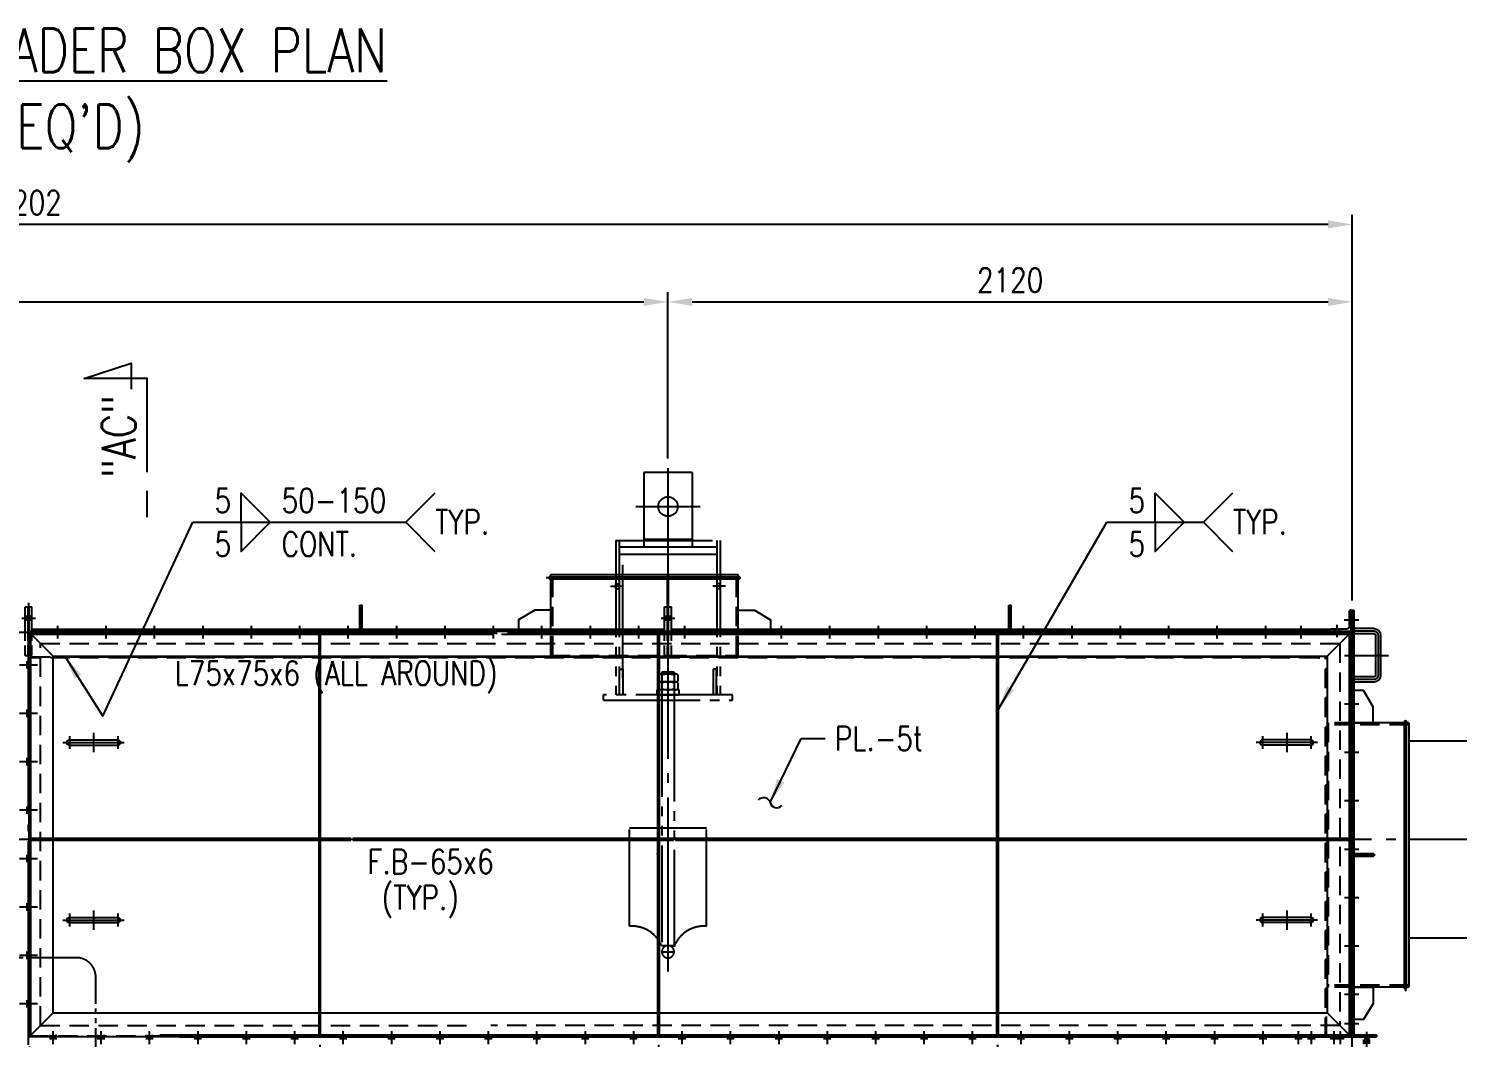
# Model space of a CAD drawing. Header units: millimetres. Extents: x 0 to 232280, y -26939 to 23794.
# Drawn here: x 10841 to 15268, y 9326 to 12451 of the extents above; entities that cross this region are included whole.
import ezdxf
from ezdxf.enums import TextEntityAlignment as Align

# ---------------------------------------------------------------- set-up
doc = ezdxf.new("R2010")
doc.units = ezdxf.units.MM
doc.header["$LTSCALE"] = 30
for name, pattern in [('CENTER', [50.8, 31.75, -6.35, 6.35, -6.35]), ('JNK-CENTER', [34, 30, -1.5, 1, -1.5]), ('JNK-HIDDEN', [3, 2, -1]), ('JNK-PHANTOM', [15, 10, -1, 1, -1, 1, -1]), ('PH2', [15, 10, -1, 1, -1, 1, -1]), ('PHA', [30, 20, -2, 2, -2, 2, -2])]:
    doc.linetypes.add(name, pattern=pattern)
for name, color, linetype in [('CEN-R', 1, 'JNK-CENTER'), ('CON-C', 4, 'Continuous'), ('CON-G', 3, 'Continuous'), ('CON-W', 7, 'Continuous'), ('det', 2, 'PH2'), ('Dim-W', 7, 'Continuous'), ('HID-Y', 2, 'JNK-HIDDEN'), ('PAN-W', 6, 'PHA'), ('PHA-M', 6, 'JNK-PHANTOM'), ('RET PL', 2, 'Continuous'), ('STL-OBJT', 7, 'Continuous'), ('TXT-Y', 2, 'Continuous'), ('TXTT-C', 4, 'Continuous')]:
    doc.layers.add(name, color=color, linetype=linetype)
doc.styles.add('SIMPLEX', font='simplex.shx', dxfattribs={"width": 0.8})
doc.dimstyles.new('DIM30', dxfattribs={"dimscale": 30, "dimtxt": 2.5, "dimasz": 2.5, "dimexe": 1, "dimexo": 1, "dimgap": 1, "dimtad": 1, "dimdec": 0, "dimdsep": 46, "dimtxsty": 'SIMPLEX', "dimcen": 0, "dimclrd": 7, "dimclre": 7, "dimclrt": 2, "dimadec": 1, "dimazin": 2, "dimtfac": 1, "dimtdec": 0, "dimtix": 1, "dimtmove": 2, "dimatfit": 0, "dimfxl": 1, "dimtolj": 1, "dimtzin": 0, "dimarcsym": 0})

# ---------------------------------------------------------------- blocks, each defined once
blk = doc.blocks.new('*D67')
at = {"layer": 'DEFPOINTS', "color": 0, "transparency": 16777216}
for p in [(6739.6, 11843.9), (6739.6, 10659.1), (14941.6, 10649.1)]:
    blk.add_point(p, dxfattribs=at)
at = {"layer": 'Dim-W', "color": 7, "lineweight": -2, "transparency": 16777216}
for p, q in [((6739.6, 10689.1), (6739.6, 11873.9)), ((14941.6, 10679.1), (14941.6, 11873.9)), ((14866.6, 11843.9), (6814.6, 11843.9))]:
    blk.add_line(p, q, dxfattribs=at)
at = {"layer": 'Dim-W', "color": 7, "transparency": 16777216}
for points in [[(6814.6, 11856.4), (6814.6, 11831.4), (6739.6, 11843.9)], [(14866.6, 11856.4), (14866.6, 11831.4), (14941.6, 11843.9)]]:
    blk.add_solid(points, dxfattribs=at)
at = {"layer": 'Dim-W', "color": 2, "transparency": 16777216, "insert": (10840.6, 11911.4), "char_height": 75, "attachment_point": 5, "style": 'SIMPLEX'}
blk.add_mtext('\\A1;8202', dxfattribs=at)
blk = doc.blocks.new('*D69')
at = {"layer": 'DEFPOINTS', "color": 0, "transparency": 16777216}
for p in [(14941.6, 11603.9), (12821.6, 11088.7), (14941.6, 10649.1)]:
    blk.add_point(p, dxfattribs=at)
at = {"layer": 'Dim-W', "color": 7, "lineweight": -2, "transparency": 16777216}
for p, q in [((12821.6, 11118.7), (12821.6, 11633.9)), ((12896.6, 11603.9), (14866.6, 11603.9)), ((14941.6, 10679.1), (14941.6, 11633.9))]:
    blk.add_line(p, q, dxfattribs=at)
at = {"layer": 'Dim-W', "color": 7, "transparency": 16777216}
for points in [[(12896.6, 11616.4), (12896.6, 11591.4), (12821.6, 11603.9)], [(14866.6, 11616.4), (14866.6, 11591.4), (14941.6, 11603.9)]]:
    blk.add_solid(points, dxfattribs=at)
at = {"layer": 'Dim-W', "color": 2, "transparency": 16777216, "insert": (13881.6, 11671.4), "char_height": 75, "attachment_point": 5, "style": 'SIMPLEX'}
blk.add_mtext('\\A1;2120', dxfattribs=at)
blk = doc.blocks.new('A$C114C44F1')
at = {"layer": 'CEN-R'}
for p, q in [((0, 95), (0, -95)), ((-20, 75), (20, 75)), ((-30, 0), (30, 0)), ((-20, -75), (20, -75))]:
    blk.add_line(p, q, dxfattribs=at)
at = {"layer": 'CON-G'}
for p, q in [((-8, 75), (-8, -75)), ((8, 75), (8, -75))]:
    blk.add_line(p, q, dxfattribs=at)
for centre, start, end in [((0, 75), 0, 180), ((0, -75), 180, 0)]:
    blk.add_arc(centre, 8, start, end, dxfattribs=at)
blk = doc.blocks.new('A$C22F44257')
at = {"layer": 'CEN-R'}
blk.add_line((0, 14), (0, -17.5), dxfattribs=at)
at = {"layer": 'HID-Y'}
for p, q in [((-9, 0), (-9, -6)), ((9, 0), (9, -6))]:
    blk.add_line(p, q, dxfattribs=at)
blk = doc.blocks.new('A$C1E9C7F7A')
at = {"layer": 'Dim-W'}
blk.add_solid([(-9, 31), (-9, 17), (9, 31), (9, 17)], dxfattribs=at)
at = {"layer": 'STL-OBJT', "rotation": 180}
for p in [(0, 25), (0, 17)]:
    blk.add_blockref('A$C22F44257', p, dxfattribs=at)
blk = doc.blocks.new('A$C7BB43524')
at = {"color": 1, "linetype": 'CENTER'}
blk.add_line((-100, 700.7), (100, 700.7), dxfattribs=at)
at = {"layer": 'PHA-M'}
for p, q in [((75, 805.7), (-75, 805.7)), ((-75, 805.7), (-75, 575.7)), ((75, 805.7), (75, 575.7)), ((-162, 595.7), (-162, 117.3)), ((-162, 595.7), (161.9, 595.7)), ((-151.6, 595.7), (-151.6, 117.3)), ((-151.6, 575.7), (151.6, 575.7)), ((-75, 599.7), (75, 599.7)), ((-75, 575.7), (75, 575.7)), ((151.6, 595.7), (151.6, 117.3)), ((161.9, 595.7), (161.9, 117.3)), ((-151.6, 553.7), (151.6, 553.7)), ((-178.1, 453.7, 684.9), (-138.7, 453.7, 684.9)), ((-162, 461.7, 684.9), (-151.6, 461.7, 684.9)), ((-162, 445.7), (-162, 461.7)), ((-162, 445.7, 684.9), (-151.6, 445.7, 684.9)), ((178.1, 453.7, 684.9), (138.7, 453.7, 684.9)), ((161.9, 461.7, 684.9), (151.6, 461.7, 684.9)), ((161.9, 445.7, 684.9), (151.6, 445.7, 684.9)), ((161.9, 445.7), (161.9, 461.7)), ((24.9, 181.3), (-24.9, 181.3)), ((19, 187.3), (-19, 187.3)), ((-19, 187.3), (-19, 181.3)), ((-19, 179.1), (-19, 159.6)), ((19, 187.3), (19, 181.3)), ((19, 179.1), (19, 159.6)), ((35, 133.3), (-35, 133.3)), ((-35, 133.3), (-35, 117.3)), ((24.9, 157.3), (-24.9, 157.3)), ((24.9, 157.3), (-24.9, 157.3)), ((24.9, 133.3), (-24.9, 133.3)), ((-19, 155.1), (-19, 135.6)), ((-19, 133.3), (-19, 101.3)), ((19, 155.1), (19, 135.6)), ((19, 133.3), (19, 101.3)), ((35, 117.3), (35, 133.3)), ((200, 117.3), (-200, 117.3)), ((-200, 101.3), (-200, 117.3)), ((-200, 101.3), (200, 101.3)), ((-35, 117.3), (35, 117.3)), ((-19, 101.3), (-19, -678.4)), ((19, 101.3), (19, 87.1)), ((200, 101.3), (200, 117.3)), ((19, 87.1), (19, -678.4)), ((-119, -599.2), (-119, -294.3)), ((-119, -294.3), (119, -294.3)), ((119, -599.2), (119, -294.3)), ((-35, -374.9), (-25, -374.9)), ((-30, -369.9), (-30, -379.9)), ((-20, -659.4), (20, -659.4)), ((-20, -678.4), (20, -678.4))]:
    blk.add_line(p, q, dxfattribs=at)
for points in [[(-150, 117.3), (-150, 197.3), (-140, 197.3), (-140, 117.3)], [(150, 117.3), (150, 197.3), (140, 197.3), (140, 117.3)]]:
    blk.add_lwpolyline(points, dxfattribs=at)
for points in [[(-31, 179.1, -0.372659), (-19, 179.1, -0.117627), (19, 179.1, -0.372659), (31, 179.1), (31, 159.6, -0.372659), (19, 159.6, -0.117627), (-19, 159.6, -0.372659), (-31, 159.6)], [(-31, 155.1, -0.372659), (-19, 155.1, -0.117627), (19, 155.1, -0.372659), (31, 155.1), (31, 135.6, -0.372659), (19, 135.6, -0.117627), (-19, 135.6, -0.372659), (-31, 135.6)]]:
    blk.add_lwpolyline(points, format="xyb", close=True, dxfattribs=at)
for centre, radius in [((0, 700.7), 30), ((-30, -374.9), 3)]:
    blk.add_circle(centre, radius, dxfattribs=at)
for centre, radius, start, end in [((-111.8, -699), 100, 23.3292, 94.1148), ((111.8, -699), 100, 85.8852, 156.6708), ((0, -678.4), 19, 0, 180), ((0, -678.4), 19, 180, 0)]:
    blk.add_arc(centre, radius, start, end, dxfattribs=at)
blk = doc.blocks.new('A$C5131672C')
at = {"layer": 'CEN-R', "ltscale": 0.7}
blk.add_line((55.5, 0), (0, 0), dxfattribs=at)
at = {"layer": 'Dim-W'}
for p, q in [((35.2, 9), (20.2, 9)), ((35.2, -9), (20.2, -9))]:
    blk.add_line(p, q, dxfattribs=at)
blk.add_solid([(20.2, 9), (35.2, 9), (20.2, -9), (35.2, -9)], dxfattribs=at)
blk = doc.blocks.new('A$C2E0A1381')
at = {"layer": 'CEN-R', "ltscale": 0.7}
blk.add_line((27.7, -120), (-27.7, -120), dxfattribs=at)
at = {"layer": 'Dim-W'}
for p, q in [((7.5, -111), (-7.5, -111)), ((7.5, -129), (-7.5, -129))]:
    blk.add_line(p, q, dxfattribs=at)
blk.add_solid([(-7.5, -111), (7.5, -111), (-7.5, -129), (7.5, -129)], dxfattribs=at)
for p in [(-27.7, -270), (-27.7, -420), (-27.7, -570), (-27.7, -720), (-27.7, -870), (-27.7, -1020), (-27.7, -1170)]:
    blk.add_blockref('A$C5131672C', p, dxfattribs=at)
blk = doc.blocks.new('A$C7D94799A')
at = {"layer": 'CON-W'}
h = blk.add_hatch(color=256, dxfattribs=at)
h.paths.add_polyline_path([(-1.5, 49), (-10.5, 49), (-10.5, 40), (-1.5, 40)])
h.paths.add_polyline_path([(10.5, 49), (1.5, 49), (1.5, 40), (10.5, 40)])
h.paths.add_polyline_path([(10.5, 40), (1.5, 40), (1.5, 31), (10.5, 31)])
h.paths.add_polyline_path([(-1.5, 40), (-7, 40), (-10.5, 40), (-10.5, 31), (-1.5, 31)])
at = {"layer": 'CEN-R'}
for p, q in [((0, 87.7), (0, -83.3)), ((-21, 40), (21, 40))]:
    blk.add_line(p, q, dxfattribs=at)
at = {"layer": 'CON-G'}
for p, q in [((-10.5, 75), (10.5, 75)), ((-10.5, 0), (-10.5, 75)), ((-1.5, 0), (-1.5, 75)), ((1.5, 0), (1.5, 75)), ((10.5, 0), (10.5, 75)), ((-1.5, -3), (-1.5, 0)), ((1.5, -3), (1.5, 0))]:
    blk.add_line(p, q, dxfattribs=at)
at = {"layer": 'HID-Y', "ltscale": 0.5}
for p, q in [((-10.5, -75), (-10.5, 0)), ((10.5, -75), (10.5, 0)), ((-1.5, -75), (-1.5, -3)), ((1.5, -75), (1.5, -3))]:
    blk.add_line(p, q, dxfattribs=at)
at = {"layer": 'HID-Y'}
blk.add_line((-10.5, -75), (10.5, -75), dxfattribs=at)
blk = doc.blocks.new('*D107')
at = {"layer": 'DEFPOINTS', "color": 0, "transparency": 16777216}
for p in [(12821.6, 11603.9), (8499.2, 11075.1), (12821.6, 11088.8)]:
    blk.add_point(p, dxfattribs=at)
at = {"layer": 'Dim-W', "color": 7, "lineweight": -2, "transparency": 16777216}
for p, q in [((8499.2, 11105.1), (8499.2, 11633.9)), ((8574.2, 11603.9), (12746.6, 11603.9)), ((12821.6, 11118.8), (12821.6, 11633.9))]:
    blk.add_line(p, q, dxfattribs=at)
at = {"layer": 'Dim-W', "color": 7, "transparency": 16777216}
for points in [[(8574.2, 11616.4), (8574.2, 11591.4), (8499.2, 11603.9)], [(12746.6, 11616.4), (12746.6, 11591.4), (12821.6, 11603.9)]]:
    blk.add_solid(points, dxfattribs=at)
at = {"layer": 'Dim-W', "color": 2, "transparency": 16777216, "insert": (10660.4, 11671.4), "char_height": 75, "attachment_point": 5, "style": 'SIMPLEX'}
blk.add_mtext('\\A1;4322.4', dxfattribs=at)
blk = doc.blocks.new('*D118')
at = {"layer": 'DEFPOINTS', "color": 0, "transparency": 16777216}
for p in [(13842.5, 9333.1), (14938.6, 8343.1), (14938.6, 8343.1)]:
    blk.add_point(p, dxfattribs=at)
at = {"layer": 'Dim-W', "color": 7, "lineweight": -2, "transparency": 16777216}
for p, q in [((13842.5, 9303.1), (13842.5, 8313.1)), ((13917.5, 8343.1), (14863.6, 8343.1)), ((14938.6, 8313.1), (14938.6, 8313.1))]:
    blk.add_line(p, q, dxfattribs=at)
at = {"layer": 'Dim-W', "color": 7, "transparency": 16777216}
for points in [[(13917.5, 8355.6), (13917.5, 8330.6), (13842.5, 8343.1)], [(14863.6, 8355.6), (14863.6, 8330.6), (14938.6, 8343.1)]]:
    blk.add_solid(points, dxfattribs=at)
at = {"layer": 'Dim-W', "color": 2, "transparency": 16777216, "insert": (14390.6, 8410.6), "char_height": 75, "attachment_point": 5, "style": 'SIMPLEX'}
blk.add_mtext('\\A1;1096', dxfattribs=at)
blk = doc.blocks.new('A$C1AD52F16')
at = {"layer": 'CEN-R'}
blk.add_line((0, 77.6), (0, -3.8), dxfattribs=at)
at = {"layer": 'CON-G'}
blk.add_lwpolyline([(-3, 75), (3, 75), (3, 0), (-3, 0)], close=True, dxfattribs=at)
blk = doc.blocks.new('A$C5646093A')
at = {"layer": 'CON-G'}
blk.add_blockref('A$C1AD52F16', (0, 0), dxfattribs=at)
blk = doc.blocks.new('A$C61CA55DC')
at = {"layer": 'CEN-R'}
blk.add_line((-44, 0), (0, 0), dxfattribs=at)
at = {"layer": 'Dim-W'}
blk.add_solid([(-29, 9), (-29, -9), (-15, 9), (-15, -9)], dxfattribs=at)
at = {"layer": 'HID-Y'}
blk.add_line((-20, 9), (-15, 9), dxfattribs=at)
blk = doc.blocks.new('A$C35AE5442')
at = {"layer": 'CEN-R'}
for p in [(35, -33.2), (35, -37)]:
    blk.add_line(p, (35, 10.2), dxfattribs=at)
at = {"layer": 'Dim-W'}
blk.add_solid([(26, 0), (26, -26.6), (44, 0), (44, -28.2)], dxfattribs=at)
at = {"layer": 'HID-Y'}
for p, q in [((26, -6), (26, 0)), ((26, -27), (26, -14)), ((44, -6), (44, 0)), ((44, -28.6), (44, -14))]:
    blk.add_line(p, q, dxfattribs=at)
at = {"layer": 'Dim-W', "xscale": -1}
for p in [(116, -31), (206, -31), (356, -31), (506, -31), (656, -31), (806, -31), (956, -31), (1106, -31), (1256, -31), (1406, -31), (1556, -31), (1706, -31), (1856, -31), (2006, -31), (2156, -31), (2306, -31), (2456, -31), (2606, -31), (2756, -31), (2906, -31), (3056, -31), (3206, -31), (3356, -31), (3506, -31), (3656, -31), (3806, -31), (3956, -31), (4104.5, -31)]:
    blk.add_blockref('A$C1E9C7F7A', p, dxfattribs=at)
blk = doc.blocks.new('*D222')
at = {"layer": 'DEFPOINTS', "color": 0, "transparency": 16777216}
for p in [(12792.5, 9333.1), (13842.5, 9273.1), (13842.5, 8343.1)]:
    blk.add_point(p, dxfattribs=at)
at = {"layer": 'Dim-W', "color": 7, "lineweight": -2, "transparency": 16777216}
for p, q in [((12792.5, 9303.1), (12792.5, 8313.1)), ((13842.5, 9243.1), (13842.5, 8313.1)), ((12867.5, 8343.1), (13767.5, 8343.1))]:
    blk.add_line(p, q, dxfattribs=at)
at = {"layer": 'Dim-W', "color": 7, "transparency": 16777216}
for points in [[(12867.5, 8355.6), (12867.5, 8330.6), (12792.5, 8343.1)], [(13767.5, 8355.6), (13767.5, 8330.6), (13842.5, 8343.1)]]:
    blk.add_solid(points, dxfattribs=at)
at = {"layer": 'Dim-W', "color": 2, "transparency": 16777216, "insert": (13317.5, 8410.6), "char_height": 75, "attachment_point": 5, "style": 'SIMPLEX'}
blk.add_mtext('\\A1;1050', dxfattribs=at)
blk = doc.blocks.new('*D223')
at = {"layer": 'DEFPOINTS', "color": 0, "transparency": 16777216}
for p in [(11742.5, 9333.1), (12792.5, 8343.1), (12792.5, 8343.1)]:
    blk.add_point(p, dxfattribs=at)
at = {"layer": 'Dim-W', "color": 7, "lineweight": -2, "transparency": 16777216}
for p, q in [((11742.5, 9303.1), (11742.5, 8904.2)), ((11742.5, 8701.6), (11742.5, 8313.1)), ((11817.5, 8343.1), (12717.5, 8343.1))]:
    blk.add_line(p, q, dxfattribs=at)
at = {"layer": 'Dim-W', "color": 7, "transparency": 16777216}
for points in [[(11817.5, 8355.6), (11817.5, 8330.6), (11742.5, 8343.1)], [(12717.5, 8355.6), (12717.5, 8330.6), (12792.5, 8343.1)]]:
    blk.add_solid(points, dxfattribs=at)
at = {"layer": 'Dim-W', "color": 2, "transparency": 16777216, "insert": (12267.5, 8410.6), "char_height": 75, "attachment_point": 5, "style": 'SIMPLEX'}
blk.add_mtext('\\A1;1050', dxfattribs=at)
blk = doc.blocks.new('*D224')
at = {"layer": 'DEFPOINTS', "color": 0, "transparency": 16777216}
for p in [(10842.1, 9327.1), (11742.5, 9333.1), (11742.5, 8343.1)]:
    blk.add_point(p, dxfattribs=at)
at = {"layer": 'Dim-W', "color": 7, "lineweight": -2, "transparency": 16777216}
for p, q in [((10842.1, 9297.1), (10842.1, 8313.1)), ((11742.5, 9303.1), (11742.5, 8904.2)), ((11742.5, 8701.6), (11742.5, 8313.1)), ((10917.1, 8343.1), (11667.5, 8343.1))]:
    blk.add_line(p, q, dxfattribs=at)
at = {"layer": 'Dim-W', "color": 7, "transparency": 16777216}
for points in [[(10917.1, 8355.6), (10917.1, 8330.6), (10842.1, 8343.1)], [(11667.5, 8355.6), (11667.5, 8330.6), (11742.5, 8343.1)]]:
    blk.add_solid(points, dxfattribs=at)
at = {"layer": 'Dim-W', "color": 2, "transparency": 16777216, "insert": (11292.3, 8410.6), "char_height": 75, "attachment_point": 5, "style": 'SIMPLEX'}
blk.add_mtext('\\A1;900.5', dxfattribs=at)
blk = doc.blocks.new('SECMARK2')
at = {"layer": 'CON-C'}
blk.add_line((0, 0), (-2.72, 0), dxfattribs=at)
blk.add_lwpolyline([(-4.67, 0), (-14.32, 0), (-14.32, 6.51), (-15.93, 1.64), (-13.23, 1.64)], dxfattribs=at)
at = {"layer": 'CON-C', "style": 'SIMPLEX', "width": 0.8}
blk.add_attdef('TAG', (-12.98, 1.18), '', height=3.5, dxfattribs=at)
blk = doc.blocks.new('A$C145174A3')
at = {"layer": 'PAN-W'}
for p, q in [((8555, 0), (8907.8, 0)), ((8555, -609.4), (8907.8, -609.4))]:
    blk.add_line(p, q, dxfattribs=at)
blk = doc.blocks.new('A$C3BC024E6')
at = {"layer": 'CEN-R'}
for p, q in [((-75, 62.5), (-75, -62.5)), ((-62.5, 75), (0, 75)), ((0, 0), (-107.2, 0)), ((-62.5, -75), (0, -75))]:
    blk.add_line(p, q, dxfattribs=at)
for centre, start, end in [((-62.5, 62.5), 90, 180), ((-62.5, -62.5), 180, 270)]:
    blk.add_arc(centre, 12.5, start, end, dxfattribs=at)
at = {"layer": 'CON-G'}
for p, q in [((-83, 62.5), (-83, -62.5)), ((-67, 62.5), (-67, -62.5)), ((-62.5, 83), (0, 83)), ((-62.5, 67), (0, 67)), ((-62.5, -67), (0, -67)), ((-62.5, -83), (0, -83))]:
    blk.add_line(p, q, dxfattribs=at)
for centre, radius, start, end in [((-62.5, 62.5), 20.5, 90, 180), ((-62.5, 62.5), 4.5, 90, 180), ((-62.5, -62.5), 20.5, 180, 270), ((-62.5, -62.5), 4.5, 180, 270)]:
    blk.add_arc(centre, radius, start, end, dxfattribs=at)

msp = doc.modelspace()

# ---------------------------------------------------------------- hatches: boundary and pattern name
at = {"layer": 'CON-W'}
h = msp.add_hatch(color=256, dxfattribs=at)
h.paths.add_polyline_path([(12820.09, 10633.14), (12811.09, 10633.14), (12811.09, 10624.14), (12820.09, 10624.14)])
h.paths.add_polyline_path([(12832.09, 10633.14), (12823.09, 10633.14), (12823.09, 10624.14), (12832.09, 10624.14)])
h.paths.add_polyline_path([(12832.09, 10624.14), (12823.09, 10624.14), (12823.09, 10615.14), (12832.09, 10615.14)])
h.paths.add_polyline_path([(12820.09, 10624.14), (12814.55, 10624.14), (12811.09, 10624.14), (12811.09, 10615.14), (12820.09, 10615.14)])

# ---------------------------------------------------------------- linework, layer by layer
for points in [[(11499.56, 10921.28), (11499.56, 11011.28), (11589.56, 10921.28)], [(14331.02, 10921.28), (14331.02, 11011.28), (14421.02, 10921.28)], [(11499.56, 10921.28), (11499.56, 10831.28), (11589.56, 10921.28)], [(14331.02, 10921.28), (14331.02, 10831.28), (14421.02, 10921.28)]]:
    msp.add_lwpolyline(points)
at = {"layer": 'CEN-R'}
for p, q in [((12821.59, 11088.75), (12821.59, 10439.14)), ((12821.59, 11088.75), (12821.59, 9529.67)), ((12680.59, 10789.23), (12680.59, 10439.14)), ((13047.54, 10749.14), (12444, 10749.14)), ((12455.64, 10754.14), (12455.64, 10744.14)), ((13042.54, 10754.14), (13042.54, 10744.14)), ((12800.59, 10624.14), (12842.59, 10624.14)), ((14893.59, 10604.12), (14893.59, 10565.02)), ((14916.59, 10619.14), (14960.59, 10619.14)), ((14917.59, 10619.14), (14961.59, 10619.14)), ((15111.59, 10303.12), (15101.59, 10303.12)), ((15106.59, 10308.12), (15106.59, 9468.96)), ((16021.44, 9939.12), (5885.32, 9939.12)), ((15012.3, 9890.62), (14936.3, 9890.62)), ((15111.59, 9478.12), (15101.59, 9478.12)), ((14941.59, 9296.12), (14941.59, 9343.33)), ((14986.59, 9299.95), (14986.59, 9343.33)), ((14986.59, 9296.12), (14986.59, 9343.33))]:
    msp.add_line(p, q, dxfattribs=at)
at = {"layer": 'CEN-R', "ltscale": 0.7}
for p, q in [((10840.59, 9303.05), (10840.59, 10609.14)), ((11742.54, 9333.14), (11742.54, 10575.14)), ((12792.54, 9333.14), (12792.54, 10575.14)), ((13842.54, 9333.14), (13842.54, 10575.14))]:
    msp.add_line(p, q, dxfattribs=at)
at = {"layer": 'CON-G'}
for p, q in [((12458.64, 10759.14), (12820.09, 10759.14)), ((12458.64, 10752.14), (12458.64, 10759.14)), ((12820.09, 10584.14), (12820.09, 10759.14)), ((12823.09, 10759.14), (13039.54, 10759.14)), ((12823.09, 10584.14), (12823.09, 10759.14)), ((13039.54, 10589.14), (13039.54, 10759.14)), ((12455.64, 10752.14), (13042.54, 10752.14)), ((12455.64, 10746.14), (13042.54, 10746.14)), ((12458.64, 10589.14), (12458.64, 10746.14)), ((12811.09, 10584.14), (12811.09, 10659.14)), ((12811.09, 10659.14), (12821.59, 10659.14)), ((12821.59, 10659.14), (12832.09, 10659.14)), ((12832.09, 10584.14), (12832.09, 10659.14)), ((14941.59, 9333.14), (14941.59, 10649.14)), ((14941.59, 10649.14), (14946.59, 10649.14)), ((14946.59, 10649.14), (14946.59, 9333.14)), ((6742.59, 10581.14), (12284.49, 10581.14)), ((10842.09, 10584.14), (11630.89, 10584.14)), ((10842.09, 9327.14), (10842.09, 10581.14)), ((10842.09, 10581.14), (10917.09, 10506.14)), ((11621.89, 10589.14), (10851.09, 10589.14)), ((12811.09, 10589.14), (11612.18, 10589.14)), ((11625.05, 10584.14), (14836.23, 10584.14)), ((12324.56, 10581.14), (14938.59, 10581.14)), ((12693.09, 10584.14), (14873.59, 10584.14)), ((14873.59, 10589.14), (12832.09, 10589.14)), ((14863.59, 10506.14), (14938.59, 10581.14)), ((14873.59, 10589.14), (14873.59, 10584.14)), ((14938.59, 10581.14), (14938.59, 9327.14)), ((10848.09, 10575.14), (12278.49, 10575.14)), ((10848.09, 9333.14), (10848.09, 10575.14)), ((12306.18, 10575.14), (14932.59, 10575.14)), ((14932.59, 10575.14), (14932.59, 9333.14)), ((10917.09, 10506.14), (12407.85, 10506.14)), ((10917.09, 9402.14), (10917.09, 10506.14)), ((12362.49, 10506.14), (14863.59, 10506.14)), ((14863.59, 10506.14), (14863.59, 9402.14)), ((15116.59, 10300.12), (14946.59, 10300.12)), ((15103.59, 9478.12), (15103.59, 10303.12)), ((15109.59, 9478.12), (15109.59, 10303.12)), ((15116.59, 10300.12), (15116.59, 9481.12)), ((11839.14, 9942.12), (10848.09, 9942.12)), ((10848.09, 9936.12), (11839.14, 9936.12)), ((12839.14, 9942.12), (11845.14, 9942.12)), ((11845.14, 9942.12), (12244.09, 9942.12)), ((12244.09, 9936.12), (11845.14, 9936.12)), ((11845.14, 9936.12), (12839.14, 9936.12)), ((13839.14, 9942.12), (12845.14, 9942.12)), ((12845.14, 9936.12), (13839.14, 9936.12)), ((14932.59, 9942.12), (13845.14, 9942.12)), ((13845.14, 9936.12), (14932.59, 9936.12)), ((14976.59, 9895.12), (14976.59, 9886.12)), ((15116.59, 9481.12), (14946.59, 9481.12)), ((15116.59, 9481.12), (15109.59, 9481.12)), ((10842.09, 9327.14), (10917.09, 9402.14)), ((10917.09, 9402.14), (12410.04, 9402.14)), ((12313.09, 9402.14), (14863.59, 9402.14)), ((14863.59, 9402.14), (14938.59, 9327.14)), ((14938.59, 9327.14), (10842.09, 9327.14)), ((11247.19, 9333.14), (12229.09, 9333.14)), ((11308.09, 9327.14), (12235.09, 9327.14)), ((12212.6, 9327.14), (14938.59, 9327.14)), ((12218.6, 9333.14), (14932.59, 9333.14)), ((14946.59, 9333.14), (14938.59, 9333.14)), ((14938.59, 9333.14), (15016.59, 9333.14)), ((14938.59, 9327.14), (15016.59, 9327.14)), ((14941.59, 9333.14), (14941.59, 9327.14)), ((15016.59, 9333.14), (15016.59, 9327.14))]:
    msp.add_line(p, q, dxfattribs=at)
at = {"layer": 'CON-G', "flags": 128}
for points in [[(12458.64, 10649.14), (12408.64, 10649.14), (12358.64, 10619.14), (12358.64, 10589.14), (12458.64, 10589.14), (12458.64, 10649.14)], [(13039.54, 10649.14), (13089.54, 10649.14), (13139.54, 10619.14), (13139.54, 10589.14), (13039.54, 10589.14), (13039.54, 10649.14)], [(15006.59, 10300.12), (15006.59, 10350.12), (14976.59, 10400.12), (14946.59, 10400.12), (14946.59, 10300.12), (15006.59, 10300.12)], [(15006.59, 9481.12), (15006.59, 9431.12), (14976.59, 9381.12), (14946.59, 9381.12), (14946.59, 9481.12), (15006.59, 9481.12)]]:
    msp.add_lwpolyline(points, dxfattribs=at)
at = {"layer": 'CON-G'}
msp.add_lwpolyline([(14938.59, 10584.14), (14938.59, 10649.14), (14936.59, 10649.14, 0.4142136), (14932.59, 10645.14), (14932.59, 10598.64, -0.4142136), (14924.09, 10590.14), (14877.59, 10590.14, 0.4142136), (14873.59, 10586.14), (14873.59, 10584.14)], format="xyb", close=True, dxfattribs=at)
for points in [[(11739.54, 9333.14), (11745.54, 9333.14), (11745.54, 10575.14), (11739.54, 10575.14)], [(12789.54, 9333.14), (12795.54, 9333.14), (12795.54, 10575.14), (12789.54, 10575.14)], [(13839.54, 9333.14), (13845.54, 9333.14), (13845.54, 10575.14), (13839.54, 10575.14)], [(14946.59, 9895.12), (15006.59, 9895.12), (15006.59, 9886.12), (14946.59, 9886.12)]]:
    msp.add_lwpolyline(points, close=True, dxfattribs=at)
for centre, start, end in [((12455.64, 10749.14), 90, 270), ((13042.54, 10749.14), 270, 90), ((15106.59, 10303.12), 0, 180), ((15106.59, 9478.12), 180, 0)]:
    msp.add_arc(centre, 3, start, end, dxfattribs=at)
at = {"layer": 'CON-W'}
for p, q in [((11071.09, 10321.07), (11349.56, 10921.28)), ((11349.56, 10921.28), (12009.56, 10921.28)), ((14181.02, 10921.28), (14481.02, 10921.28)), ((13233.87, 10251.71), (13308.87, 10251.71))]:
    msp.add_line(p, q, dxfattribs=at)
for points in [[(12099.56, 11011.28), (12009.56, 10921.28), (12099.56, 10831.28)], [(14571.02, 11011.28), (14481.02, 10921.28), (14571.02, 10831.28)]]:
    msp.add_lwpolyline(points, dxfattribs=at)
msp.add_lwpolyline([(13101.57, 10061.95, -0.6096663), (13138.01, 10053.09, 0.6096663), (13174.45, 10044.24)], format="xyb", dxfattribs=at)
at = {"layer": 'det', "ltscale": 0.5}
msp.add_lwpolyline([(10690.06, 9144.79), (10988.83, 9144.79, 0.4142136), (11048.83, 9204.79), (11048.83, 9512.54, 0.4142136), (10988.83, 9572.54), (10690.06, 9572.54, 0.4142136), (10630.06, 9512.54), (10630.06, 9204.79, 0.4142136)], format="xyb", close=True, dxfattribs=at)
at = {"layer": 'Dim-W'}
for points in [[(14932.59, 10628.14), (14932.59, 10610.14), (14946.59, 10628.14), (14946.59, 10610.14)], [(14884.59, 10590.14), (14884.59, 10575.14), (14902.59, 10590.14), (14902.59, 10575.14)]]:
    msp.add_solid(points, dxfattribs=at)
at = {"layer": 'HID-Y'}
for p, q in [((12458.64, 10509.14), (12458.64, 10759.14)), ((12464.64, 10509.14), (12464.64, 10759.14)), ((13033.54, 10509.14), (13033.54, 10759.14)), ((12458.64, 10752.14), (12458.64, 10746.14)), ((13039.54, 10752.14), (13039.54, 10746.14)), ((14932.59, 10628.14), (14938.59, 10628.14)), ((14941.59, 10628.14), (14946.59, 10628.14)), ((14941.59, 10628.14), (14946.59, 10628.14)), ((13039.54, 10509.14), (13039.54, 10589.14)), ((14884.59, 10590.14), (14884.59, 10575.14)), ((14902.59, 10590.14), (14902.59, 10575.14)), ((14932.59, 10610.14), (14938.59, 10610.14)), ((14941.59, 10610.14), (14946.59, 10610.14)), ((10877.09, 10546.14), (12305.09, 10546.14)), ((10877.09, 9362.14), (10877.09, 10546.14)), ((12322.49, 10546.14), (14903.59, 10546.14)), ((14903.59, 10546.14), (14903.59, 9362.14)), ((12458.64, 10509.14), (13039.54, 10509.14)), ((12811.09, 10509.14), (12820.09, 10509.14)), ((12823.09, 10509.14), (12832.09, 10509.14)), ((14946.59, 10300.12), (14866.59, 10300.12)), ((14866.59, 10300.12), (14866.59, 9481.12)), ((14946.59, 10294.12), (14866.59, 10294.12)), ((15116.59, 10294.12), (14946.59, 10294.12)), ((15109.59, 10300.12), (15103.59, 10300.12)), ((14946.59, 9487.12), (14866.59, 9487.12)), ((14946.59, 9481.12), (14866.59, 9481.12)), ((15116.59, 9487.12), (14946.59, 9487.12)), ((15109.59, 9481.12), (15103.59, 9481.12)), ((14932.59, 9466.13), (14938.59, 9466.13)), ((14932.59, 9448.13), (14938.59, 9448.13)), ((14941.59, 9448.13), (14946.59, 9448.13)), ((10877.09, 9362.14), (12200.09, 9362.14)), ((14903.59, 9362.14), (12273.09, 9362.14)), ((14977.59, 9327.14), (14977.59, 9333.14)), ((14995.59, 9327.14), (14995.59, 9333.14))]:
    msp.add_line(p, q, dxfattribs=at)
at = {"layer": 'HID-Y', "ltscale": 0.5}
for p, q in [((12811.09, 10509.14), (12811.09, 10584.14)), ((12820.09, 10509.14), (12820.09, 10584.14)), ((12823.09, 10509.14), (12823.09, 10584.14)), ((12832.09, 10509.14), (12832.09, 10584.14))]:
    msp.add_line(p, q, dxfattribs=at)
at = {"layer": 'HID-Y'}
for centre, start, end in [((12455.64, 10749.14), 270, 90), ((13042.54, 10749.14), 90, 270), ((15106.59, 10303.12), 180, 0), ((15106.59, 9478.12), 0, 180)]:
    msp.add_arc(centre, 3, start, end, dxfattribs=at)
at = {"layer": 'RET PL', "color": 6, "linetype": 'JNK-HIDDEN'}
for p, q in [((10845.09, 9327.14), (10845.09, 10501.14)), ((14838.59, 10501.14), (10845.09, 10501.14)), ((10848.09, 10504.14), (14838.59, 10504.14)), ((12275.84, 10501.14), (12275.84, 10501.14)), ((14838.59, 10504.14), (14838.59, 10501.14)), ((14838.59, 10501.14), (14841.59, 10501.14)), ((14858.59, 9327.14), (14858.59, 10504.14)), ((14861.59, 9330.14), (14861.59, 10501.14)), ((10842.09, 9330.14), (12235.09, 9330.14)), ((12232.09, 9327.14), (10845.09, 9327.14)), ((12212.6, 9330.14), (14841.59, 9330.14))]:
    msp.add_line(p, q, dxfattribs=at)

# ---------------------------------------------------------------- block references
at = {"layer": 'CON-G', "xscale": -1}
msp.add_blockref('A$C3BC024E6', (14946.59, 10509.12), dxfattribs=at)
at = {"layer": 'CON-G', "xscale": -1, "rotation": 90}
for p in [(11042.09, 10239.12), (11042.09, 9689.12)]:
    msp.add_blockref('A$C114C44F1', p, dxfattribs=at)
at = {"layer": 'CON-G', "rotation": 270}
for p in [(14738.59, 10239.12), (14738.59, 9689.12)]:
    msp.add_blockref('A$C114C44F1', p, dxfattribs=at)
at = {"layer": 'Dim-W'}
ref = msp.add_blockref('SECMARK2', (11208.03, 10936.73), dxfattribs=dict(at, xscale=-30, yscale=30, zscale=30, rotation=90))
ref.add_attrib('TAG', '"AC"', (11172.28, 11059.4), dxfattribs={"layer": 'CON-C', "height": 105, "rotation": 90, "style": 'SIMPLEX', "width": 0.8})
for name, p in [('A$C7BB43524', (12821.59, 10269.32)), ('A$C7D94799A', (10840.59, 10584.14)), ('A$C5646093A', (11870.09, 10589.14)), ('A$C5646093A', (13880.84, 10589.14)), ('A$C1E9C7F7A', (10931.09, 10558.17)), ('A$C1E9C7F7A', (11081.09, 10558.17)), ('A$C1E9C7F7A', (11231.09, 10558.17)), ('A$C1E9C7F7A', (11381.09, 10558.17)), ('A$C1E9C7F7A', (11531.09, 10558.17)), ('A$C1E9C7F7A', (11681.09, 10558.17)), ('A$C1E9C7F7A', (11831.09, 10558.17)), ('A$C1E9C7F7A', (11981.09, 10558.17)), ('A$C1E9C7F7A', (12131.09, 10558.17)), ('A$C1E9C7F7A', (12281.09, 10558.17)), ('A$C1E9C7F7A', (12431.09, 10558.17)), ('A$C1E9C7F7A', (12581.09, 10558.17)), ('A$C1E9C7F7A', (12731.09, 10558.17)), ('A$C1E9C7F7A', (12873.59, 10558.17)), ('A$C1E9C7F7A', (13173.59, 10558.17)), ('A$C1E9C7F7A', (13323.59, 10558.17)), ('A$C1E9C7F7A', (13473.59, 10558.17)), ('A$C1E9C7F7A', (13623.59, 10558.17)), ('A$C1E9C7F7A', (13773.59, 10558.17)), ('A$C1E9C7F7A', (13923.59, 10558.17)), ('A$C1E9C7F7A', (14073.59, 10558.17)), ('A$C1E9C7F7A', (14223.59, 10558.17)), ('A$C1E9C7F7A', (14373.59, 10558.17)), ('A$C1E9C7F7A', (14523.59, 10558.17)), ('A$C1E9C7F7A', (14673.59, 10558.17)), ('A$C1E9C7F7A', (14783.59, 10558.17)), ('A$C61CA55DC', (14961.59, 10509.12)), ('A$C2E0A1381', (10840.59, 10599.16)), ('A$C145174A3', (6561.59, 10243.82)), ('A$C61CA55DC', (14961.59, 10359.12)), ('A$C61CA55DC', (14961.59, 10209.12)), ('A$C61CA55DC', (14961.59, 10059.12)), ('A$C61CA55DC', (14961.59, 9909.12)), ('A$C61CA55DC', (14961.59, 9759.12)), ('A$C61CA55DC', (14961.59, 9609.12)), ('A$C61CA55DC', (14961.59, 9459.12)), ('A$C1E9C7F7A', (14665.59, 9302.17)), ('A$C1E9C7F7A', (14775.59, 9302.17)), ('A$C1E9C7F7A', (14885.59, 9302.17)), ('A$C61CA55DC', (14961.59, 9369.12))]:
    msp.add_blockref(name, p, dxfattribs=at)
at = {"layer": 'Dim-W', "xscale": -1}
msp.add_blockref('A$C35AE5442', (15021.59, 9333.14), dxfattribs=at)

# ---------------------------------------------------------------- texts
at = {"layer": 'CON-W', "color": 2, "style": 'SIMPLEX', "width": 0.8}
for s, p in [('5', (11417.06, 10951.28)), ('50-150', (11624.55, 10951.28)), ('5', (14248.52, 10951.28)), ('5', (11417.06, 10816.28)), ('CONT.', (11624.55, 10816.28)), ('5', (14248.52, 10816.28))]:
    msp.add_text(s, height=75, dxfattribs=at).set_placement(p)
at = {"layer": 'TXT-Y', "style": 'SIMPLEX', "width": 0.8}
for p in [(12100.43, 10921.88), (14571.89, 10921.88)]:
    msp.add_text('TYP.', height=75, dxfattribs=at).set_placement(p, align=Align.MIDDLE_LEFT)
at = {"layer": 'TXT-Y', "color": 2, "style": 'SIMPLEX', "width": 0.8}
msp.add_text('L75x75x6 (ALL AROUND)', height=75, dxfattribs=at).set_placement((11293.31, 10416.57))
at = {"layer": 'TXT-Y', "style": 'SIMPLEX', "width": 0.8}
msp.add_text('PL.-5t', height=75, dxfattribs=at).set_placement((13338.87, 10214.21))
at = {"layer": 'TXT-Y', "color": 2, "style": 'SIMPLEX', "width": 0.8}
for s, p in [('F.B-65x6', (12086.14, 9832.61)), ('(TYP.)', (12054.28, 9721.54))]:
    msp.add_text(s, height=75, dxfattribs=at).set_placement(p, align=Align.CENTER)
at = {"layer": 'TXTT-C', "style": 'SIMPLEX', "width": 0.8}
for s, p in [('%%U    MAINIFOLD HEADER BOX PLAN', (10709.64, 12315.51)), ("(1SET REQ'D)", (10709.64, 12080.38))]:
    msp.add_text(s, height=135, dxfattribs=at).set_placement(p, align=Align.CENTER)

# ---------------------------------------------------------------- dimensions: what is measured, and where the dimension line sits
at = {"layer": 'Dim-W'}
dim = msp.add_linear_dim(base=(6739.59, 11843.92), p1=(14941.59, 10649.14), p2=(6739.59, 10659.14), angle=180, dimstyle='DIM30', dxfattribs=at)
dim.commit()
dim.dimension.update_dxf_attribs({"geometry": '*D67', "text_midpoint": (10840.59, 11911.42)})
for base, p1, p2, picture, middle in [((12821.59, 11603.92), (8499.19, 11075.05), (12821.59, 11088.75), '*D107', (10660.39, 11671.42)), ((11742.53761, 8343.14091), (10842.0876, 9327.14091), (11742.53761, 9333.14091), '*D224', (11292.31261, 8410.64091))]:
    dim = msp.add_linear_dim(base=base, p1=p1, p2=p2, dimstyle='DIM30', override={"dimdec": 1}, dxfattribs=at)
    dim.commit()
    dim.dimension.update_dxf_attribs({"geometry": picture, "text_midpoint": middle})
for base, p1, p2, picture, middle in [((14941.59, 11603.92), (12821.59, 11088.66), (14941.59, 10649.14), '*D69', (13881.59, 11671.42)), ((12792.54, 8343.14), (11742.54, 9333.14), (12792.54, 8343.14), '*D223', (12267.54, 8410.64)), ((13842.54, 8343.14), (12792.54, 9333.14), (13842.54, 9273.14), '*D222', (13317.54, 8410.64)), ((14938.59, 8343.14), (13842.54, 9333.14), (14938.59, 8343.14), '*D118', (14390.56, 8410.64))]:
    dim = msp.add_linear_dim(base=base, p1=p1, p2=p2, dimstyle='DIM30', dxfattribs=at)
    dim.commit()
    dim.dimension.update_dxf_attribs({"geometry": picture, "text_midpoint": middle})

# ---------------------------------------------------------------- leaders
at = {"layer": 'CON-W'}
for points in [[(13845.14, 10342.52), (14181.02, 10921.28)], [(10953.38, 10506.14), (11071.09, 10321.07)]]:
    msp.add_leader(points, dimstyle='DIM30', override={"dimgap": 1, "dimtad": 0}, dxfattribs=at)
msp.add_leader([(13138.01, 10053.09), (13233.87, 10251.71)], dimstyle='DIM30', dxfattribs=at)

doc.saveas('drawing.dxf')
